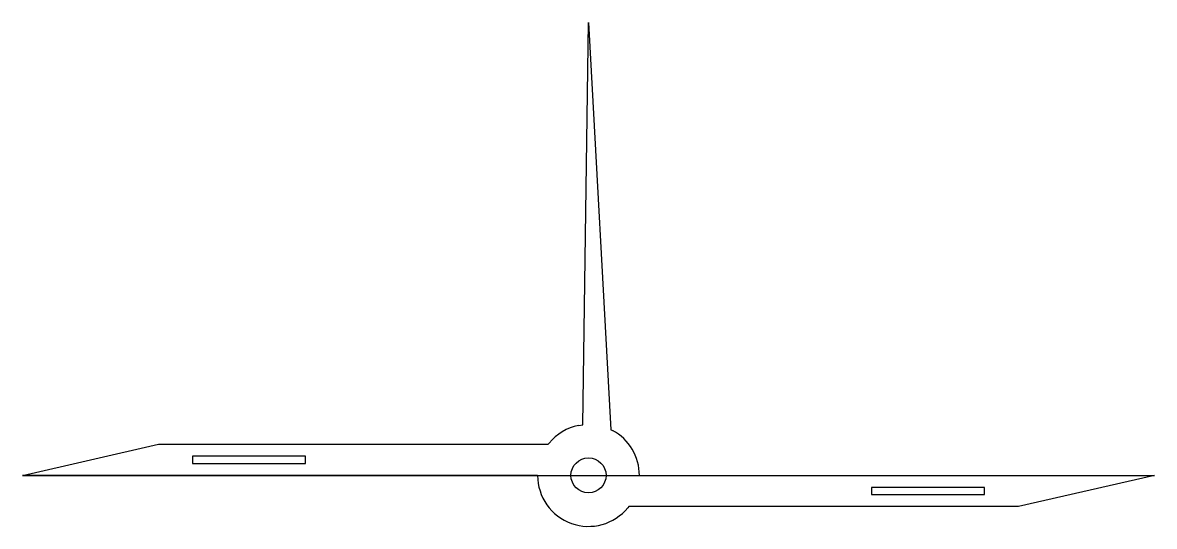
# Model space of a CAD drawing. Header units: millimetres. Extents: x -80 to 80, y -7 to 64.
import ezdxf

# ---------------------------------------------------------------- set-up
doc = ezdxf.new("R2010")
doc.units = ezdxf.units.MM
for name, color, linetype in [('CUT_INNER', 6, 'Continuous'), ('CUT_OUTER', 1, 'Continuous'), ('GUIDE', 3, 'Continuous')]:
    doc.layers.add(name, color=color, linetype=linetype)

msp = doc.modelspace()

# ---------------------------------------------------------------- linework, layer by layer
at = {"layer": 'CUT_INNER'}
for points in [[(-55.65, 1.6862), (-39.75, 1.6862), (-39.75, 2.6862), (-55.65, 2.6862)], [(39.75, -2.6862), (55.65, -2.6862), (55.65, -1.6862), (39.75, -1.6862)]]:
    msp.add_lwpolyline(points, close=True, dxfattribs=at)
msp.add_circle((0, 0), 2.465, dxfattribs=at)
at = {"layer": 'CUT_OUTER'}
for points in [[(-1.3959, 7.0175), (-0.7745, 7.1097), (0.02, 63.6)], [(0.02, 63.6), (3.1471, 6.4169), (3.3728, 6.3101)], [(-7.155, 0), (-60.42, 0), (-79.5, 0), (-60.42, 4.3725), (-5.6544, 4.3725), (-5.5309, 4.5391)], [(7.155, 0), (79.5, 0), (60.42, -4.3725), (5.6544, -4.3725), (5.5309, -4.5391)]]:
    msp.add_lwpolyline(points, dxfattribs=at)
for start, end in [(101.25, 140.625), (0, 61.875), (180, 320.625)]:
    msp.add_arc((0, 0), 7.155, start, end, dxfattribs=at)
at = {"layer": 'GUIDE'}
msp.add_lwpolyline([(-79.5, 0), (79.5, 0)], dxfattribs=at)

doc.saveas('drawing.dxf')
